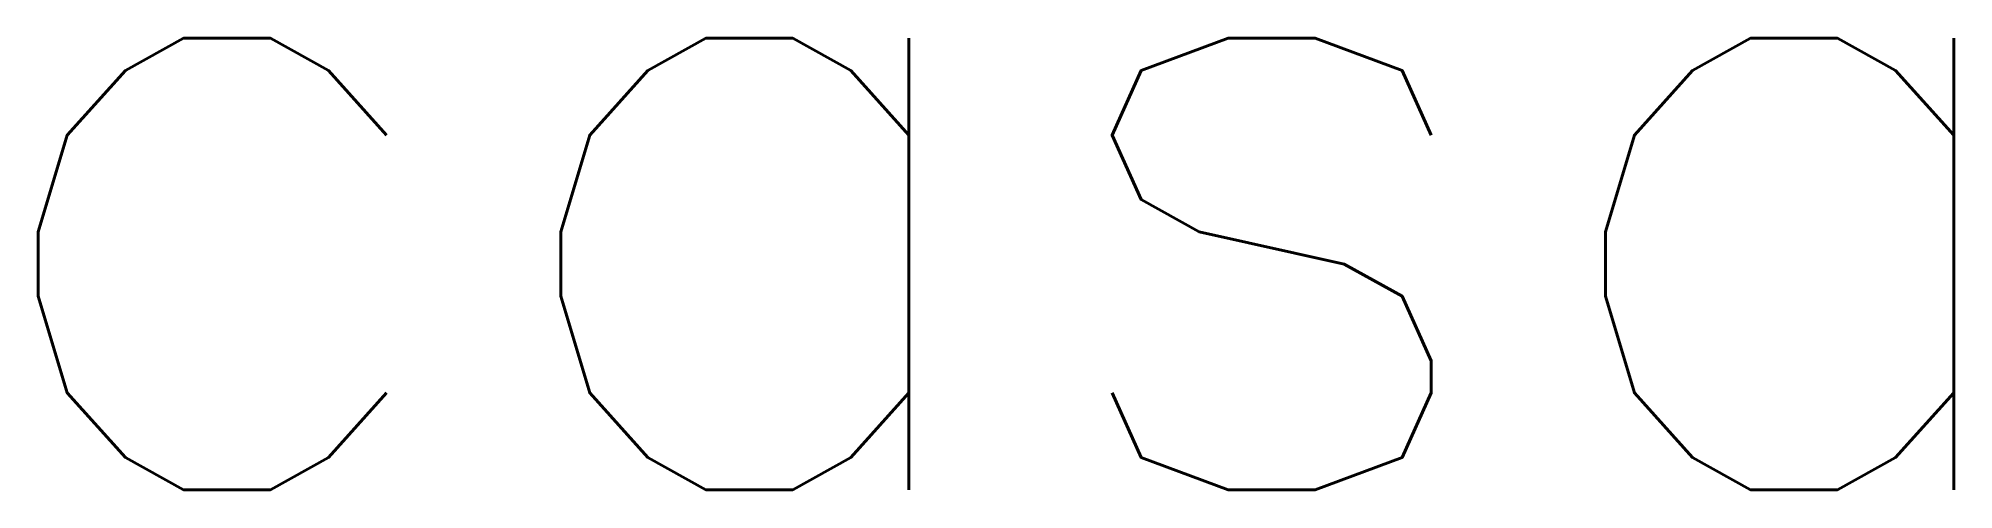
# Model space of a CAD drawing. Extents: x 105 to 953, y 77 to 277.
import ezdxf

# ---------------------------------------------------------------- set-up
doc = ezdxf.new("R2010")
doc.units = 0
doc.layers.get('0').update_dxf_attribs({"linetype": 'CONTINUOUS'})
doc.styles.get("Standard").update_dxf_attribs({"font": 'romans.shx', "bigfont": 'hztxt.shx'})

msp = doc.modelspace()

# ---------------------------------------------------------------- texts
msp.add_text('casa', height=300).set_placement((66, 77, 88))

doc.saveas('drawing.dxf')
